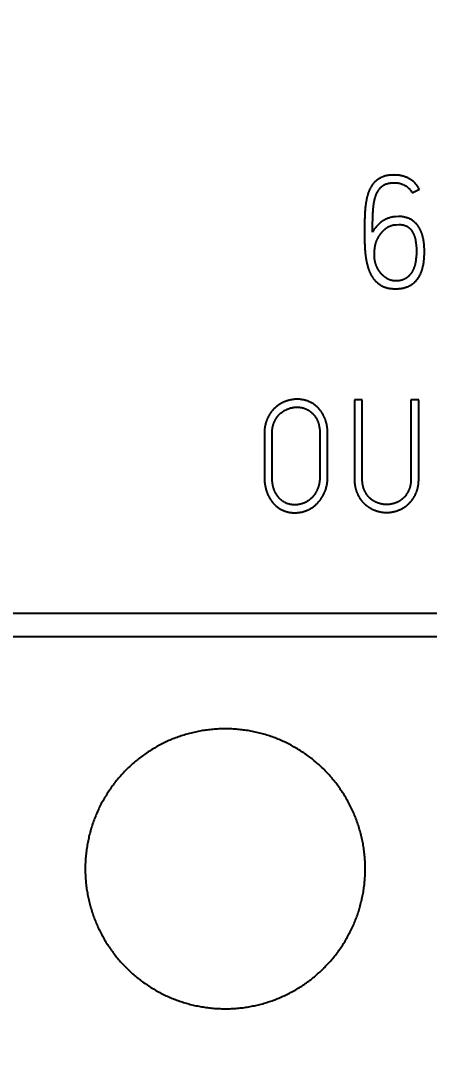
# Model space of a CAD drawing. Extents: x 0 to 420, y 0 to 297.
# Drawn here: x 119.02 to 124.86, y 158.27 to 172.96 of the extents above; entities that cross this region are included whole.
import ezdxf
from ezdxf.enums import TextEntityAlignment as Align

# ---------------------------------------------------------------- set-up
doc = ezdxf.new("R2010")
doc.units = 0
doc.header["$LTSCALE"] = 23.1
for name, color, linetype in [('10000_FRONT', 7, 'CONTINUOUS'), ('10100_DIM_FRONT', 7, 'CONTINUOUS'), ('10500_FRONT_LABELING', 7, 'CONTINUOUS')]:
    doc.layers.add(name, color=color, linetype=linetype)
doc.dimstyles.get("Standard").update_dxf_attribs({"dimtxt": 2.5, "dimasz": 2.5, "dimexe": 1.25, "dimexo": 0.625, "dimtad": 1, "dimcen": 2.5, "dimazin": 3, "dimtfac": 1, "dimtmove": 0, "dimatfit": 3})

# ---------------------------------------------------------------- blocks, each defined once
blk = doc.blocks.new('*D0')
at = {"layer": '10100_DIM_FRONT', "linetype": 'CONTINUOUS'}
for p, q in [((109.270844, 186.639203), (109.270844, 130.967761)), ((144.770844, 186.639203), (144.770844, 130.967761)), ((109.270844, 132.967761), (127.020844, 132.967761)), ((144.770844, 132.967761), (127.020844, 132.967761))]:
    blk.add_line(p, q, dxfattribs=at)
for points in [[(112.770844, 133.467761), (109.270844, 132.967761), (112.770844, 132.467761)], [(141.270844, 132.467761), (144.770844, 132.967761), (141.270844, 133.467761)]]:
    blk.add_solid(points, dxfattribs=at)
blk.add_text('35,5', height=3.5, dxfattribs=at).set_placement((123.190186, 133.842761), (132.690186, 133.842761), align=Align.FIT)

msp = doc.modelspace()

# ---------------------------------------------------------------- linework, layer by layer
at = {"layer": '10000_FRONT', "color": 7, "linetype": 'CONTINUOUS'}
for p, q in [((109.271, 164.493), (144.771, 164.493)), ((109.271, 164.16), (144.771, 164.16))]:
    msp.add_line(p, q, dxfattribs=at)
for points in [[(123.941, 160.84), (123.941, 160.861), (123.94, 160.882), (123.94, 160.904), (123.939, 160.925), (123.938, 160.946), (123.937, 160.967), (123.935, 160.987), (123.934, 161.008), (123.932, 161.029), (123.93, 161.05), (123.927, 161.071), (123.925, 161.092), (123.922, 161.112), (123.919, 161.133), (123.916, 161.154), (123.913, 161.174), (123.909, 161.195), (123.905, 161.215), (123.901, 161.236), (123.897, 161.256), (123.893, 161.277), (123.888, 161.297), (123.883, 161.317), (123.878, 161.338), (123.873, 161.358), (123.867, 161.378), (123.861, 161.398), (123.855, 161.419), (123.849, 161.439), (123.843, 161.459), (123.836, 161.479), (123.829, 161.499), (123.822, 161.519), (123.815, 161.539), (123.807, 161.558), (123.8, 161.578), (123.792, 161.598), (123.784, 161.617), (123.776, 161.636), (123.767, 161.655), (123.759, 161.675), (123.75, 161.693), (123.741, 161.712), (123.731, 161.731), (123.722, 161.75), (123.712, 161.768), (123.703, 161.787), (123.693, 161.805), (123.682, 161.823), (123.672, 161.842), (123.662, 161.86), (123.651, 161.878), (123.64, 161.895), (123.629, 161.913), (123.617, 161.931), (123.606, 161.948), (123.594, 161.966), (123.582, 161.983), (123.57, 162), (123.558, 162.017), (123.545, 162.034), (123.533, 162.051), (123.52, 162.068), (123.507, 162.084), (123.494, 162.101), (123.48, 162.117), (123.467, 162.133), (123.453, 162.149), (123.439, 162.165), (123.425, 162.181), (123.411, 162.197), (123.396, 162.212), (123.382, 162.227), (123.367, 162.242), (123.353, 162.257), (123.338, 162.272), (123.323, 162.286), (123.307, 162.301), (123.292, 162.315), (123.277, 162.329), (123.261, 162.343), (123.245, 162.356), (123.229, 162.37), (123.213, 162.383), (123.197, 162.397), (123.181, 162.41), (123.164, 162.423), (123.147, 162.435), (123.131, 162.448), (123.114, 162.46), (123.097, 162.472), (123.079, 162.485), (123.062, 162.496), (123.044, 162.508), (123.027, 162.52), (123.009, 162.531), (122.991, 162.542), (122.973, 162.553), (122.955, 162.564), (122.936, 162.575), (122.918, 162.585), (122.899, 162.595), (122.881, 162.605), (122.862, 162.615), (122.844, 162.625), (122.825, 162.634), (122.806, 162.643), (122.787, 162.652), (122.768, 162.661), (122.749, 162.67), (122.73, 162.678), (122.71, 162.686), (122.691, 162.694), (122.672, 162.702), (122.652, 162.709), (122.633, 162.717), (122.613, 162.724), (122.593, 162.731), (122.573, 162.738), (122.553, 162.744), (122.533, 162.75), (122.513, 162.757), (122.493, 162.763), (122.473, 162.768), (122.452, 162.774), (122.432, 162.779), (122.411, 162.784), (122.391, 162.789), (122.37, 162.794), (122.349, 162.798), (122.329, 162.802), (122.308, 162.806), (122.287, 162.81), (122.266, 162.814), (122.245, 162.817), (122.225, 162.82), (122.204, 162.823), (122.183, 162.825), (122.162, 162.828), (122.141, 162.83), (122.12, 162.832), (122.1, 162.834), (122.079, 162.835), (122.058, 162.837), (122.037, 162.838), (122.016, 162.839), (121.995, 162.839), (121.974, 162.84), (121.953, 162.84), (121.932, 162.84), (121.911, 162.84), (121.89, 162.84), (121.869, 162.839), (121.848, 162.838), (121.827, 162.837), (121.806, 162.836), (121.785, 162.834), (121.764, 162.832), (121.743, 162.83), (121.722, 162.828), (121.701, 162.826), (121.68, 162.823), (121.659, 162.82), (121.638, 162.817), (121.617, 162.814), (121.596, 162.81), (121.576, 162.807), (121.555, 162.803), (121.534, 162.798), (121.514, 162.794), (121.493, 162.789), (121.473, 162.785), (121.452, 162.78), (121.432, 162.774), (121.412, 162.769), (121.392, 162.763), (121.372, 162.758), (121.352, 162.751), (121.332, 162.745), (121.312, 162.739), (121.292, 162.732), (121.272, 162.725), (121.252, 162.718), (121.233, 162.711), (121.213, 162.703), (121.194, 162.695), (121.174, 162.687), (121.155, 162.679), (121.135, 162.671), (121.116, 162.662), (121.097, 162.653), (121.078, 162.644), (121.059, 162.635), (121.04, 162.626), (121.021, 162.616), (121.002, 162.606), (120.984, 162.596), (120.965, 162.586), (120.947, 162.576)], [(120.947, 162.576), (120.929, 162.565), (120.911, 162.554), (120.893, 162.543), (120.875, 162.532), (120.857, 162.521), (120.84, 162.51), (120.822, 162.498), (120.805, 162.486), (120.788, 162.474), (120.771, 162.462), (120.754, 162.45), (120.737, 162.437), (120.72, 162.425), (120.704, 162.412), (120.687, 162.399), (120.671, 162.386), (120.655, 162.372), (120.639, 162.359), (120.623, 162.345), (120.607, 162.331), (120.592, 162.317), (120.576, 162.302), (120.561, 162.288), (120.546, 162.273), (120.531, 162.258), (120.516, 162.243), (120.501, 162.228), (120.486, 162.213), (120.472, 162.197), (120.458, 162.182), (120.444, 162.166), (120.43, 162.15), (120.416, 162.134), (120.403, 162.118), (120.389, 162.102), (120.376, 162.086), (120.363, 162.069), (120.35, 162.053), (120.338, 162.036), (120.325, 162.019), (120.313, 162.002), (120.301, 161.985), (120.289, 161.968), (120.278, 161.951), (120.266, 161.933), (120.255, 161.916), (120.243, 161.898), (120.233, 161.88), (120.222, 161.862), (120.211, 161.844), (120.201, 161.826), (120.19, 161.808), (120.18, 161.789), (120.17, 161.771), (120.161, 161.752), (120.151, 161.733), (120.142, 161.714), (120.133, 161.695), (120.124, 161.676), (120.115, 161.657), (120.107, 161.637), (120.098, 161.618), (120.09, 161.598), (120.082, 161.579), (120.075, 161.559), (120.067, 161.54), (120.06, 161.52), (120.053, 161.5), (120.046, 161.481), (120.04, 161.461), (120.033, 161.441), (120.027, 161.421), (120.021, 161.401), (120.015, 161.381), (120.01, 161.361), (120.004, 161.34), (119.999, 161.32), (119.994, 161.3), (119.99, 161.279), (119.985, 161.259), (119.981, 161.239), (119.977, 161.218), (119.973, 161.197), (119.969, 161.177), (119.966, 161.156), (119.963, 161.135), (119.96, 161.114), (119.957, 161.093), (119.954, 161.072), (119.952, 161.051), (119.95, 161.03), (119.948, 161.009), (119.946, 160.988), (119.945, 160.967), (119.944, 160.946), (119.943, 160.925), (119.942, 160.904), (119.941, 160.883), (119.941, 160.861), (119.941, 160.84)], [(119.941, 160.84), (119.941, 160.82), (119.941, 160.799), (119.942, 160.778), (119.943, 160.758), (119.944, 160.738), (119.945, 160.717), (119.946, 160.697), (119.948, 160.676), (119.949, 160.656), (119.951, 160.636), (119.954, 160.615), (119.956, 160.595), (119.959, 160.575), (119.961, 160.555), (119.964, 160.535), (119.968, 160.515), (119.971, 160.495), (119.975, 160.475), (119.978, 160.455), (119.982, 160.435), (119.987, 160.415), (119.991, 160.395), (119.996, 160.375), (120, 160.355), (120.006, 160.336), (120.011, 160.316), (120.016, 160.296), (120.022, 160.277), (120.028, 160.257), (120.034, 160.237), (120.04, 160.218), (120.047, 160.198), (120.053, 160.179), (120.06, 160.159), (120.067, 160.14), (120.075, 160.121), (120.082, 160.102), (120.09, 160.083), (120.098, 160.064), (120.106, 160.045), (120.114, 160.026), (120.122, 160.008), (120.131, 159.989), (120.14, 159.971), (120.149, 159.952), (120.158, 159.934), (120.167, 159.916), (120.177, 159.898), (120.186, 159.88), (120.196, 159.863), (120.206, 159.845), (120.216, 159.827), (120.227, 159.81), (120.237, 159.792), (120.248, 159.775), (120.259, 159.758), (120.27, 159.741), (120.281, 159.724), (120.293, 159.707), (120.305, 159.69), (120.317, 159.673), (120.329, 159.657), (120.341, 159.64), (120.353, 159.624), (120.366, 159.608), (120.379, 159.591), (120.392, 159.575), (120.405, 159.56), (120.418, 159.544), (120.431, 159.528), (120.445, 159.513), (120.459, 159.498), (120.472, 159.482), (120.486, 159.468), (120.5, 159.453), (120.515, 159.438), (120.529, 159.424), (120.544, 159.409), (120.558, 159.395), (120.573, 159.381), (120.588, 159.367), (120.603, 159.354), (120.618, 159.34), (120.633, 159.327), (120.649, 159.313), (120.665, 159.3), (120.68, 159.287), (120.696, 159.275), (120.712, 159.262), (120.728, 159.25), (120.745, 159.237), (120.761, 159.225), (120.778, 159.213), (120.795, 159.201), (120.811, 159.19), (120.828, 159.178), (120.846, 159.167), (120.863, 159.156), (120.88, 159.145), (120.898, 159.134), (120.916, 159.123), (120.933, 159.113), (120.951, 159.102), (120.969, 159.092), (120.987, 159.082), (121.005, 159.073), (121.023, 159.063), (121.041, 159.054), (121.06, 159.045), (121.078, 159.036), (121.097, 159.027), (121.115, 159.019), (121.134, 159.01), (121.152, 159.002), (121.171, 158.994), (121.19, 158.986), (121.209, 158.979), (121.228, 158.972), (121.247, 158.964), (121.266, 158.957), (121.285, 158.951), (121.305, 158.944), (121.324, 158.938), (121.344, 158.931), (121.363, 158.925), (121.383, 158.92), (121.403, 158.914), (121.422, 158.909), (121.442, 158.903), (121.462, 158.898), (121.482, 158.893), (121.502, 158.889), (121.523, 158.884), (121.543, 158.88), (121.563, 158.876), (121.583, 158.872), (121.604, 158.869), (121.624, 158.866), (121.644, 158.862), (121.664, 158.859), (121.685, 158.857), (121.705, 158.854), (121.725, 158.852), (121.746, 158.85), (121.766, 158.848), (121.786, 158.846), (121.807, 158.845), (121.827, 158.843), (121.847, 158.842), (121.868, 158.842), (121.888, 158.841), (121.908, 158.84), (121.929, 158.84), (121.949, 158.84), (121.97, 158.84), (121.99, 158.841), (122.011, 158.841), (122.031, 158.842), (122.052, 158.843), (122.072, 158.844), (122.092, 158.846), (122.113, 158.848), (122.134, 158.849), (122.154, 158.852), (122.175, 158.854), (122.195, 158.856), (122.216, 158.859), (122.236, 158.862), (122.256, 158.865), (122.277, 158.869), (122.297, 158.872), (122.317, 158.876), (122.337, 158.88), (122.357, 158.884), (122.377, 158.888), (122.397, 158.893), (122.417, 158.898), (122.437, 158.903), (122.456, 158.908), (122.476, 158.913), (122.496, 158.919), (122.515, 158.924), (122.535, 158.93), (122.554, 158.937), (122.574, 158.943), (122.593, 158.949), (122.612, 158.956), (122.631, 158.963), (122.65, 158.97), (122.67, 158.978), (122.689, 158.985), (122.708, 158.993), (122.726, 159.001), (122.745, 159.009), (122.764, 159.018), (122.783, 159.026), (122.802, 159.035), (122.82, 159.044), (122.839, 159.053)], [(122.839, 159.053), (122.857, 159.062), (122.875, 159.072), (122.893, 159.082), (122.911, 159.091), (122.929, 159.102), (122.947, 159.112), (122.965, 159.122), (122.982, 159.133), (123, 159.143), (123.017, 159.154), (123.034, 159.165), (123.051, 159.177), (123.068, 159.188), (123.085, 159.2), (123.101, 159.211), (123.118, 159.223), (123.134, 159.235), (123.151, 159.248), (123.167, 159.26), (123.183, 159.273), (123.199, 159.285), (123.215, 159.298), (123.23, 159.311), (123.246, 159.325), (123.261, 159.338), (123.277, 159.352), (123.292, 159.365), (123.307, 159.379), (123.322, 159.393), (123.337, 159.408), (123.351, 159.422), (123.366, 159.437), (123.38, 159.452), (123.394, 159.466), (123.408, 159.481), (123.422, 159.497), (123.436, 159.512), (123.45, 159.527), (123.463, 159.543), (123.476, 159.558), (123.489, 159.574), (123.502, 159.59), (123.515, 159.606), (123.527, 159.622), (123.539, 159.638), (123.552, 159.655), (123.564, 159.671), (123.575, 159.688), (123.587, 159.704), (123.599, 159.721), (123.61, 159.738), (123.621, 159.755), (123.632, 159.772), (123.643, 159.79), (123.653, 159.807), (123.664, 159.825), (123.674, 159.842), (123.684, 159.86), (123.694, 159.878), (123.704, 159.896), (123.713, 159.914), (123.723, 159.932), (123.732, 159.951), (123.741, 159.969), (123.75, 159.988), (123.759, 160.006), (123.767, 160.025), (123.776, 160.044), (123.784, 160.063), (123.791, 160.082), (123.799, 160.101), (123.807, 160.12), (123.814, 160.139), (123.821, 160.158), (123.828, 160.177), (123.834, 160.197), (123.841, 160.216), (123.847, 160.235), (123.853, 160.255), (123.859, 160.274), (123.865, 160.294), (123.87, 160.313), (123.875, 160.333), (123.88, 160.353), (123.885, 160.372), (123.89, 160.392), (123.894, 160.412), (123.899, 160.432), (123.903, 160.452), (123.907, 160.472), (123.91, 160.492), (123.914, 160.512), (123.917, 160.533), (123.92, 160.553), (123.923, 160.573), (123.926, 160.594), (123.928, 160.614), (123.93, 160.634), (123.932, 160.655), (123.934, 160.676), (123.936, 160.696), (123.937, 160.717), (123.938, 160.737), (123.939, 160.758), (123.94, 160.778), (123.94, 160.799), (123.941, 160.82), (123.941, 160.84)]]:
    msp.add_lwpolyline(points, dxfattribs=at)
at = {"layer": '10500_FRONT_LABELING', "color": 7, "linetype": 'CONTINUOUS'}
for p, q in [((124.612, 170.496), (124.715, 170.549)), ((123.936, 170.216), (123.935, 170.201)), ((123.937, 170.231), (123.936, 170.216)), ((123.938, 170.246), (123.937, 170.231)), ((123.939, 170.26), (123.938, 170.246)), ((123.941, 170.275), (123.939, 170.26)), ((123.942, 170.29), (123.941, 170.275)), ((124.051, 170.212), (124.052, 170.225)), ((124.052, 170.225), (124.053, 170.239)), ((123.932, 170.076), (123.931, 170.017)), ((123.933, 170.142), (123.932, 170.128)), ((123.932, 170.128), (123.932, 170.105)), ((123.932, 170.105), (123.932, 170.076)), ((123.934, 170.172), (123.933, 170.157)), ((123.933, 170.157), (123.933, 170.142)), ((123.935, 170.201), (123.934, 170.187)), ((123.934, 170.187), (123.934, 170.172)), ((124.046, 170.083), (124.047, 170.104)), ((124.046, 170.063), (124.046, 170.083)), ((124.047, 170.104), (124.048, 170.124)), ((124.048, 170.144), (124.049, 170.164)), ((124.048, 170.124), (124.048, 170.144)), ((124.049, 170.164), (124.05, 170.185)), ((124.05, 170.198), (124.051, 170.212)), ((124.05, 170.185), (124.05, 170.198)), ((124.415, 170.159), (124.374, 170.157)), ((123.931, 170.017), (123.93, 169.972)), ((123.93, 169.972), (123.93, 169.935)), ((123.93, 169.935), (123.93, 169.906)), ((124.045, 170.023), (124.046, 170.043)), ((124.045, 170.002), (124.045, 170.023)), ((124.045, 169.982), (124.045, 170.002)), ((124.045, 169.962), (124.045, 169.982)), ((124.045, 169.941), (124.045, 169.962)), ((124.045, 169.935), (124.045, 169.941)), ((124.046, 170.043), (124.046, 170.063)), ((124.383, 170.043), (124.419, 170.046)), ((123.93, 169.906), (123.931, 169.876)), ((123.931, 169.876), (123.931, 169.839)), ((123.931, 169.839), (123.932, 169.795)), ((123.932, 169.795), (123.932, 169.773)), ((123.932, 169.773), (123.933, 169.758)), ((123.933, 169.758), (123.933, 169.744)), ((123.933, 169.744), (123.934, 169.729)), ((123.934, 169.729), (123.935, 169.714)), ((124.668, 169.578), (124.667, 169.568)), ((124.669, 169.588), (124.668, 169.578)), ((123.786, 167.542), (123.786, 166.415)), ((123.898, 167.542), (123.786, 167.542)), ((123.898, 166.415), (123.898, 167.542)), ((124.594, 167.542), (124.594, 166.415)), ((124.706, 167.542), (124.594, 167.542)), ((124.706, 166.415), (124.706, 167.542)), ((122.5, 167.056), (122.5, 166.438)), ((122.61, 166.439), (122.61, 167.056)), ((123.292, 167.056), (123.292, 166.446)), ((123.404, 166.446), (123.404, 167.056))]:
    msp.add_line(p, q, dxfattribs=at)
for points in [[(124.715, 170.549), (124.711, 170.556), (124.708, 170.562), (124.704, 170.569), (124.7, 170.575), (124.696, 170.581), (124.692, 170.588), (124.688, 170.594), (124.683, 170.6), (124.679, 170.606), (124.674, 170.611), (124.67, 170.617), (124.665, 170.623), (124.66, 170.628), (124.655, 170.634), (124.65, 170.639), (124.644, 170.644), (124.639, 170.649), (124.633, 170.654), (124.628, 170.659), (124.622, 170.664), (124.616, 170.669), (124.61, 170.673), (124.604, 170.678), (124.598, 170.682), (124.592, 170.686), (124.586, 170.69), (124.58, 170.694), (124.573, 170.698), (124.567, 170.702), (124.56, 170.705), (124.554, 170.709), (124.547, 170.712), (124.54, 170.715), (124.534, 170.718), (124.527, 170.721), (124.52, 170.724), (124.513, 170.727), (124.506, 170.729), (124.499, 170.731), (124.492, 170.734), (124.485, 170.736), (124.478, 170.738), (124.47, 170.74), (124.463, 170.742), (124.456, 170.743), (124.449, 170.745), (124.441, 170.746), (124.434, 170.747), (124.427, 170.749), (124.419, 170.75), (124.412, 170.75), (124.404, 170.751), (124.397, 170.752), (124.39, 170.752), (124.382, 170.753), (124.375, 170.753), (124.367, 170.753), (124.36, 170.753), (124.353, 170.754), (124.345, 170.753), (124.338, 170.753), (124.331, 170.753), (124.323, 170.753), (124.316, 170.752), (124.308, 170.752), (124.301, 170.751), (124.294, 170.75), (124.286, 170.75), (124.279, 170.749), (124.272, 170.748), (124.264, 170.746), (124.257, 170.745), (124.25, 170.744), (124.242, 170.742), (124.235, 170.74), (124.228, 170.739), (124.221, 170.737), (124.214, 170.734), (124.206, 170.732), (124.199, 170.73), (124.192, 170.727), (124.186, 170.724), (124.179, 170.722), (124.172, 170.719), (124.165, 170.715), (124.159, 170.712), (124.152, 170.708), (124.146, 170.705), (124.139, 170.701), (124.133, 170.697), (124.127, 170.693), (124.12, 170.689), (124.114, 170.684), (124.108, 170.68), (124.103, 170.675), (124.097, 170.671), (124.091, 170.666), (124.086, 170.661), (124.08, 170.656), (124.075, 170.651), (124.07, 170.645), (124.065, 170.64), (124.06, 170.634), (124.055, 170.629), (124.051, 170.623), (124.046, 170.617), (124.042, 170.611), (124.037, 170.605), (124.033, 170.598), (124.029, 170.592), (124.025, 170.586), (124.021, 170.58), (124.018, 170.573), (124.014, 170.567), (124.011, 170.56), (124.007, 170.554), (124.004, 170.547), (124.001, 170.54), (123.998, 170.533), (123.995, 170.527), (123.992, 170.52), (123.99, 170.513), (123.987, 170.506), (123.985, 170.499), (123.982, 170.492), (123.98, 170.485), (123.978, 170.477), (123.976, 170.47), (123.974, 170.463), (123.972, 170.456), (123.97, 170.449), (123.968, 170.442), (123.966, 170.435), (123.964, 170.427), (123.963, 170.42), (123.961, 170.413), (123.959, 170.406), (123.958, 170.399), (123.957, 170.391), (123.955, 170.384), (123.954, 170.377), (123.953, 170.37), (123.951, 170.362), (123.95, 170.355), (123.949, 170.348), (123.948, 170.341), (123.947, 170.333), (123.946, 170.326), (123.945, 170.319), (123.944, 170.311), (123.944, 170.304), (123.942, 170.29)], [(124.053, 170.239), (124.054, 170.252), (124.054, 170.259), (124.055, 170.266), (124.055, 170.272), (124.056, 170.279), (124.057, 170.286), (124.057, 170.293), (124.058, 170.299), (124.059, 170.306), (124.06, 170.313), (124.061, 170.32), (124.062, 170.326), (124.063, 170.333), (124.064, 170.34), (124.065, 170.346), (124.066, 170.353), (124.067, 170.36), (124.068, 170.366), (124.07, 170.373), (124.071, 170.379), (124.072, 170.386), (124.074, 170.393), (124.075, 170.399), (124.077, 170.406), (124.079, 170.412), (124.08, 170.419), (124.082, 170.425), (124.084, 170.432), (124.086, 170.438), (124.088, 170.445), (124.09, 170.451), (124.092, 170.457), (124.094, 170.464), (124.097, 170.47), (124.099, 170.476), (124.102, 170.483), (124.105, 170.489), (124.107, 170.495), (124.11, 170.501), (124.114, 170.507), (124.117, 170.513), (124.12, 170.519), (124.124, 170.525), (124.127, 170.531), (124.131, 170.537), (124.135, 170.542), (124.139, 170.548), (124.143, 170.553), (124.147, 170.558), (124.152, 170.564), (124.156, 170.569), (124.161, 170.574), (124.166, 170.578), (124.171, 170.583), (124.176, 170.588), (124.181, 170.592), (124.186, 170.596), (124.192, 170.6), (124.197, 170.604), (124.203, 170.607), (124.209, 170.611), (124.215, 170.614), (124.221, 170.617), (124.227, 170.62), (124.234, 170.622), (124.24, 170.625), (124.247, 170.627), (124.253, 170.629), (124.26, 170.631), (124.266, 170.633), (124.273, 170.634), (124.279, 170.636), (124.286, 170.637), (124.293, 170.638), (124.3, 170.639), (124.306, 170.64), (124.313, 170.641), (124.32, 170.641), (124.327, 170.642), (124.334, 170.642), (124.34, 170.642), (124.347, 170.643), (124.354, 170.643), (124.361, 170.643), (124.367, 170.642), (124.374, 170.642), (124.381, 170.642), (124.388, 170.641), (124.394, 170.641), (124.401, 170.64), (124.408, 170.639), (124.414, 170.638), (124.421, 170.637), (124.428, 170.635), (124.434, 170.634), (124.441, 170.632), (124.448, 170.63), (124.454, 170.628), (124.461, 170.626), (124.467, 170.624), (124.474, 170.621), (124.48, 170.619), (124.486, 170.616), (124.492, 170.613), (124.498, 170.61), (124.504, 170.607), (124.51, 170.604), (124.516, 170.6), (124.522, 170.597), (124.528, 170.593), (124.533, 170.589), (124.539, 170.585), (124.544, 170.581), (124.549, 170.576), (124.555, 170.572), (124.56, 170.567), (124.564, 170.563), (124.569, 170.558), (124.574, 170.553), (124.578, 170.548), (124.582, 170.542), (124.587, 170.537), (124.591, 170.531), (124.594, 170.526), (124.598, 170.52), (124.602, 170.514), (124.605, 170.508), (124.609, 170.502), (124.612, 170.496)], [(124.374, 170.157), (124.367, 170.156), (124.36, 170.156), (124.353, 170.155), (124.346, 170.154), (124.339, 170.153), (124.332, 170.152), (124.325, 170.151), (124.318, 170.149), (124.311, 170.148), (124.305, 170.146), (124.298, 170.144), (124.291, 170.143), (124.284, 170.141), (124.278, 170.138), (124.271, 170.136), (124.264, 170.134), (124.258, 170.131), (124.251, 170.129), (124.244, 170.126), (124.238, 170.123), (124.232, 170.12), (124.225, 170.117), (124.219, 170.114), (124.213, 170.11), (124.207, 170.107), (124.201, 170.103), (124.195, 170.1), (124.189, 170.096), (124.183, 170.092), (124.177, 170.088), (124.172, 170.084), (124.166, 170.079), (124.161, 170.075), (124.155, 170.07), (124.15, 170.066), (124.145, 170.061), (124.139, 170.056), (124.134, 170.051), (124.129, 170.046), (124.124, 170.041), (124.119, 170.036), (124.114, 170.031), (124.11, 170.026), (124.105, 170.021), (124.1, 170.016), (124.095, 170.011), (124.091, 170.005), (124.086, 170), (124.082, 169.995), (124.078, 169.989), (124.073, 169.983), (124.069, 169.978), (124.066, 169.972), (124.062, 169.966), (124.058, 169.96), (124.055, 169.954), (124.051, 169.947), (124.048, 169.941), (124.045, 169.935)], [(124.721, 169.32), (124.725, 169.327), (124.728, 169.333), (124.731, 169.34), (124.734, 169.347), (124.737, 169.354), (124.74, 169.361), (124.743, 169.368), (124.745, 169.375), (124.748, 169.382), (124.75, 169.389), (124.753, 169.396), (124.755, 169.403), (124.757, 169.41), (124.759, 169.418), (124.761, 169.425), (124.763, 169.432), (124.765, 169.439), (124.766, 169.447), (124.768, 169.454), (124.769, 169.461), (124.771, 169.468), (124.772, 169.476), (124.773, 169.483), (124.775, 169.49), (124.776, 169.498), (124.777, 169.505), (124.778, 169.513), (124.779, 169.52), (124.78, 169.527), (124.78, 169.535), (124.781, 169.542), (124.782, 169.55), (124.783, 169.557), (124.783, 169.564), (124.784, 169.572), (124.784, 169.579), (124.785, 169.587), (124.785, 169.594), (124.785, 169.602), (124.786, 169.609), (124.786, 169.617), (124.786, 169.624), (124.786, 169.632), (124.786, 169.639), (124.787, 169.647), (124.787, 169.654), (124.787, 169.661), (124.787, 169.669), (124.786, 169.676), (124.786, 169.684), (124.786, 169.691), (124.786, 169.699), (124.786, 169.706), (124.785, 169.714), (124.785, 169.721), (124.784, 169.729), (124.784, 169.736), (124.783, 169.743), (124.783, 169.751), (124.782, 169.758), (124.781, 169.766), (124.781, 169.773), (124.78, 169.78), (124.779, 169.788), (124.778, 169.795), (124.777, 169.802), (124.776, 169.81), (124.775, 169.817), (124.773, 169.824), (124.772, 169.832), (124.771, 169.839), (124.769, 169.846), (124.768, 169.854), (124.766, 169.861), (124.764, 169.868), (124.762, 169.875), (124.761, 169.883), (124.759, 169.89), (124.757, 169.897), (124.754, 169.904), (124.752, 169.911), (124.75, 169.919), (124.747, 169.926), (124.744, 169.933), (124.742, 169.94), (124.739, 169.947), (124.736, 169.954), (124.733, 169.96), (124.73, 169.967), (124.726, 169.974), (124.723, 169.981), (124.719, 169.987), (124.716, 169.994), (124.712, 170), (124.708, 170.007), (124.704, 170.013), (124.699, 170.019), (124.695, 170.026), (124.691, 170.032), (124.686, 170.038), (124.681, 170.043), (124.676, 170.049), (124.671, 170.055), (124.666, 170.06), (124.661, 170.066), (124.656, 170.071), (124.65, 170.076), (124.645, 170.081), (124.639, 170.086), (124.633, 170.091), (124.627, 170.095), (124.621, 170.1), (124.615, 170.104), (124.609, 170.108), (124.602, 170.112), (124.596, 170.116), (124.589, 170.12), (124.582, 170.123), (124.576, 170.126), (124.569, 170.129), (124.562, 170.132), (124.555, 170.135), (124.548, 170.138), (124.541, 170.14), (124.534, 170.142), (124.526, 170.144), (124.519, 170.146), (124.512, 170.148), (124.504, 170.15), (124.497, 170.152), (124.49, 170.153), (124.482, 170.154), (124.475, 170.156), (124.467, 170.157), (124.46, 170.158), (124.452, 170.158), (124.445, 170.159), (124.437, 170.159), (124.43, 170.159), (124.422, 170.159), (124.415, 170.159)], [(124.449, 169.247), (124.444, 169.246), (124.439, 169.245), (124.434, 169.244), (124.429, 169.243), (124.423, 169.243), (124.418, 169.242), (124.413, 169.242), (124.408, 169.241), (124.403, 169.241), (124.397, 169.24), (124.392, 169.24), (124.387, 169.24), (124.382, 169.24), (124.377, 169.24), (124.371, 169.24), (124.366, 169.24), (124.361, 169.241), (124.356, 169.241), (124.35, 169.241), (124.345, 169.242), (124.34, 169.243), (124.335, 169.243), (124.33, 169.244), (124.324, 169.245), (124.319, 169.246), (124.314, 169.248), (124.309, 169.249), (124.304, 169.25), (124.299, 169.252), (124.294, 169.254), (124.289, 169.255), (124.285, 169.257), (124.28, 169.259), (124.275, 169.262), (124.27, 169.264), (124.266, 169.266), (124.261, 169.269), (124.256, 169.271), (124.252, 169.274), (124.247, 169.277), (124.243, 169.279), (124.238, 169.282), (124.234, 169.285), (124.23, 169.288), (124.226, 169.291), (124.222, 169.295), (124.217, 169.298), (124.213, 169.301), (124.209, 169.304), (124.205, 169.308), (124.201, 169.311), (124.197, 169.314), (124.194, 169.318), (124.19, 169.322), (124.186, 169.325), (124.182, 169.329), (124.179, 169.333), (124.175, 169.337), (124.172, 169.34), (124.168, 169.344), (124.165, 169.348), (124.161, 169.352), (124.158, 169.357), (124.155, 169.361), (124.152, 169.365), (124.149, 169.369), (124.145, 169.373), (124.142, 169.377), (124.14, 169.382), (124.137, 169.386), (124.134, 169.39), (124.131, 169.395), (124.128, 169.399), (124.126, 169.404), (124.123, 169.408), (124.121, 169.413), (124.118, 169.418), (124.116, 169.422), (124.113, 169.427), (124.111, 169.432), (124.109, 169.436), (124.107, 169.441), (124.105, 169.446), (124.103, 169.451), (124.101, 169.456), (124.099, 169.461), (124.097, 169.466), (124.095, 169.47), (124.094, 169.475), (124.092, 169.48), (124.09, 169.485), (124.089, 169.49), (124.087, 169.495), (124.086, 169.5), (124.085, 169.505), (124.083, 169.51), (124.082, 169.515), (124.081, 169.521), (124.08, 169.526), (124.079, 169.531), (124.078, 169.536), (124.077, 169.541), (124.076, 169.546), (124.075, 169.551), (124.075, 169.557), (124.074, 169.562), (124.073, 169.567), (124.073, 169.572), (124.073, 169.577), (124.072, 169.583), (124.072, 169.588), (124.072, 169.593), (124.072, 169.598), (124.072, 169.604), (124.072, 169.609), (124.072, 169.614), (124.072, 169.619), (124.072, 169.624), (124.072, 169.629), (124.072, 169.635), (124.072, 169.64), (124.073, 169.645), (124.073, 169.65), (124.073, 169.655), (124.073, 169.661), (124.074, 169.666), (124.074, 169.671), (124.074, 169.676), (124.075, 169.681), (124.075, 169.686), (124.076, 169.692), (124.076, 169.697), (124.077, 169.702), (124.078, 169.707), (124.078, 169.712), (124.079, 169.717), (124.08, 169.722), (124.081, 169.728), (124.082, 169.733), (124.083, 169.738), (124.084, 169.743), (124.085, 169.748), (124.086, 169.753), (124.087, 169.758), (124.088, 169.763), (124.089, 169.768), (124.091, 169.774), (124.092, 169.779), (124.094, 169.784), (124.095, 169.789), (124.097, 169.793), (124.099, 169.798), (124.1, 169.803), (124.102, 169.808), (124.104, 169.813), (124.106, 169.818), (124.108, 169.822), (124.11, 169.827), (124.112, 169.832), (124.114, 169.837), (124.116, 169.841), (124.119, 169.846), (124.121, 169.85), (124.124, 169.855), (124.126, 169.86), (124.129, 169.864), (124.131, 169.869), (124.134, 169.873), (124.137, 169.877), (124.14, 169.882), (124.142, 169.886), (124.145, 169.891), (124.148, 169.895), (124.151, 169.899), (124.155, 169.903), (124.158, 169.908), (124.161, 169.912), (124.164, 169.916), (124.167, 169.92), (124.17, 169.924), (124.174, 169.928), (124.177, 169.932), (124.18, 169.936), (124.184, 169.94), (124.187, 169.944), (124.19, 169.948), (124.194, 169.952), (124.197, 169.956), (124.201, 169.96), (124.205, 169.963), (124.208, 169.967), (124.212, 169.971), (124.216, 169.974), (124.22, 169.978), (124.224, 169.981), (124.228, 169.984), (124.232, 169.988), (124.236, 169.991), (124.24, 169.994)], [(124.24, 169.994), (124.245, 169.997), (124.249, 170), (124.254, 170.003), (124.258, 170.006), (124.263, 170.008), (124.267, 170.011), (124.272, 170.013), (124.276, 170.016), (124.281, 170.018), (124.286, 170.02), (124.291, 170.022), (124.296, 170.024), (124.3, 170.026), (124.305, 170.028), (124.31, 170.03), (124.315, 170.031), (124.321, 170.033), (124.326, 170.034), (124.331, 170.036), (124.336, 170.037), (124.341, 170.038), (124.346, 170.039), (124.352, 170.04), (124.357, 170.041), (124.362, 170.041), (124.367, 170.042), (124.373, 170.043), (124.378, 170.043), (124.383, 170.043)], [(124.419, 170.046), (124.424, 170.046), (124.43, 170.046), (124.435, 170.046), (124.44, 170.046), (124.445, 170.045), (124.45, 170.045), (124.455, 170.044), (124.461, 170.043), (124.466, 170.043), (124.471, 170.042), (124.476, 170.041), (124.481, 170.04), (124.486, 170.038), (124.491, 170.037), (124.496, 170.036), (124.501, 170.034), (124.506, 170.033), (124.511, 170.031), (124.516, 170.029), (124.521, 170.027), (124.526, 170.025), (124.53, 170.023), (124.535, 170.021), (124.539, 170.018), (124.544, 170.016), (124.548, 170.013), (124.553, 170.01), (124.557, 170.007), (124.561, 170.004), (124.565, 170.001), (124.57, 169.998), (124.574, 169.995), (124.577, 169.991), (124.581, 169.987), (124.585, 169.984), (124.588, 169.98), (124.592, 169.976), (124.595, 169.972), (124.598, 169.968), (124.601, 169.964), (124.604, 169.96), (124.607, 169.955), (124.61, 169.951), (124.613, 169.946), (124.616, 169.942), (124.618, 169.937), (124.621, 169.933), (124.623, 169.928), (124.626, 169.924), (124.628, 169.919), (124.63, 169.914), (124.632, 169.91), (124.634, 169.905), (124.636, 169.9), (124.638, 169.895), (124.64, 169.89), (124.642, 169.885), (124.643, 169.881), (124.645, 169.876), (124.646, 169.871), (124.648, 169.866), (124.649, 169.861), (124.651, 169.856), (124.652, 169.851), (124.653, 169.846), (124.654, 169.84), (124.656, 169.835), (124.657, 169.83), (124.658, 169.825), (124.659, 169.82), (124.66, 169.815), (124.661, 169.81), (124.661, 169.805), (124.662, 169.8), (124.663, 169.795), (124.664, 169.79), (124.665, 169.784), (124.665, 169.779), (124.666, 169.774), (124.666, 169.769), (124.667, 169.764), (124.668, 169.759), (124.668, 169.754), (124.669, 169.749), (124.669, 169.743), (124.67, 169.738), (124.67, 169.733), (124.67, 169.728), (124.671, 169.723), (124.671, 169.718), (124.671, 169.713), (124.671, 169.707), (124.672, 169.702), (124.672, 169.697), (124.672, 169.692), (124.672, 169.687), (124.672, 169.682), (124.672, 169.676), (124.672, 169.671), (124.672, 169.666), (124.672, 169.661), (124.672, 169.656), (124.672, 169.651), (124.672, 169.645), (124.672, 169.64), (124.672, 169.635), (124.672, 169.63), (124.672, 169.625), (124.671, 169.619), (124.671, 169.614), (124.671, 169.609), (124.67, 169.604), (124.67, 169.599), (124.67, 169.594), (124.669, 169.588)], [(123.935, 169.714), (123.935, 169.707), (123.936, 169.699), (123.936, 169.692), (123.937, 169.685), (123.937, 169.677), (123.938, 169.67), (123.938, 169.663), (123.939, 169.655), (123.94, 169.648), (123.94, 169.641), (123.941, 169.633), (123.942, 169.626), (123.943, 169.618), (123.944, 169.611), (123.944, 169.604), (123.945, 169.596), (123.946, 169.589), (123.947, 169.582), (123.948, 169.574), (123.95, 169.567), (123.951, 169.56), (123.952, 169.552), (123.953, 169.545), (123.954, 169.538), (123.956, 169.53), (123.957, 169.523), (123.959, 169.516), (123.96, 169.508), (123.962, 169.501), (123.963, 169.494), (123.965, 169.487), (123.967, 169.479), (123.969, 169.472), (123.971, 169.465), (123.972, 169.458), (123.974, 169.45), (123.976, 169.443), (123.979, 169.436), (123.981, 169.429), (123.983, 169.422), (123.985, 169.415), (123.988, 169.408), (123.99, 169.401), (123.992, 169.394), (123.995, 169.387), (123.998, 169.38), (124.001, 169.373), (124.004, 169.366), (124.007, 169.359), (124.01, 169.352), (124.013, 169.345), (124.016, 169.339), (124.02, 169.332), (124.023, 169.325), (124.027, 169.319), (124.031, 169.312), (124.035, 169.306), (124.038, 169.3), (124.043, 169.293), (124.047, 169.287), (124.051, 169.281), (124.055, 169.275), (124.06, 169.269), (124.064, 169.263), (124.069, 169.258), (124.074, 169.252), (124.079, 169.246), (124.084, 169.241), (124.089, 169.235), (124.095, 169.23), (124.1, 169.225), (124.106, 169.22), (124.111, 169.215), (124.117, 169.21), (124.123, 169.205), (124.129, 169.201), (124.135, 169.197), (124.141, 169.192), (124.147, 169.188), (124.153, 169.184), (124.159, 169.18), (124.166, 169.176), (124.172, 169.173), (124.179, 169.169), (124.186, 169.166), (124.192, 169.163), (124.199, 169.159), (124.206, 169.157), (124.213, 169.154), (124.22, 169.151), (124.227, 169.149), (124.234, 169.146), (124.242, 169.144), (124.249, 169.142), (124.256, 169.14), (124.263, 169.138), (124.27, 169.137), (124.278, 169.135), (124.285, 169.134), (124.293, 169.133), (124.3, 169.132), (124.307, 169.131), (124.315, 169.13), (124.322, 169.129), (124.33, 169.129), (124.337, 169.128), (124.345, 169.128), (124.352, 169.127), (124.36, 169.127), (124.367, 169.127), (124.375, 169.127), (124.382, 169.127), (124.389, 169.127), (124.397, 169.127), (124.404, 169.128), (124.412, 169.128), (124.419, 169.129), (124.426, 169.129), (124.434, 169.13), (124.441, 169.131), (124.449, 169.132), (124.456, 169.133), (124.463, 169.134), (124.471, 169.135), (124.478, 169.137), (124.485, 169.138), (124.493, 169.14), (124.5, 169.142), (124.507, 169.144), (124.515, 169.146), (124.522, 169.149), (124.529, 169.151), (124.536, 169.154), (124.543, 169.156), (124.55, 169.159), (124.557, 169.162), (124.563, 169.165), (124.57, 169.169), (124.577, 169.172), (124.583, 169.176), (124.59, 169.179), (124.596, 169.183), (124.603, 169.187), (124.609, 169.191), (124.615, 169.196), (124.621, 169.2), (124.627, 169.205), (124.633, 169.21), (124.639, 169.214), (124.644, 169.219), (124.65, 169.224), (124.655, 169.23), (124.66, 169.235), (124.666, 169.24), (124.671, 169.246), (124.675, 169.251), (124.68, 169.257), (124.685, 169.263), (124.69, 169.269), (124.694, 169.275), (124.698, 169.281), (124.702, 169.288), (124.706, 169.294), (124.71, 169.3), (124.714, 169.307), (124.718, 169.313), (124.721, 169.32)], [(124.667, 169.568), (124.666, 169.558), (124.666, 169.552), (124.665, 169.547), (124.665, 169.542), (124.664, 169.537), (124.663, 169.532), (124.662, 169.527), (124.662, 169.522), (124.661, 169.517), (124.66, 169.512), (124.659, 169.507), (124.658, 169.501), (124.657, 169.496), (124.656, 169.491), (124.655, 169.486), (124.654, 169.481), (124.653, 169.476), (124.651, 169.471), (124.65, 169.466), (124.648, 169.461), (124.647, 169.456), (124.645, 169.451), (124.644, 169.446), (124.642, 169.441), (124.64, 169.436), (124.639, 169.431), (124.637, 169.427), (124.635, 169.422), (124.633, 169.417), (124.631, 169.412), (124.629, 169.407), (124.627, 169.402), (124.625, 169.398), (124.622, 169.393), (124.62, 169.388), (124.618, 169.384), (124.615, 169.379), (124.613, 169.375), (124.61, 169.37), (124.608, 169.366), (124.605, 169.361), (124.602, 169.357), (124.599, 169.352), (124.596, 169.348), (124.593, 169.344), (124.59, 169.34), (124.587, 169.336), (124.583, 169.332), (124.58, 169.328), (124.576, 169.324), (124.573, 169.32), (124.569, 169.316), (124.566, 169.312), (124.562, 169.309), (124.558, 169.305), (124.555, 169.302), (124.551, 169.298), (124.547, 169.295), (124.543, 169.291), (124.539, 169.288), (124.535, 169.285), (124.531, 169.282), (124.526, 169.279), (124.522, 169.276), (124.517, 169.273), (124.513, 169.271), (124.508, 169.268), (124.503, 169.266), (124.499, 169.263), (124.494, 169.261), (124.489, 169.259), (124.484, 169.257), (124.479, 169.255), (124.475, 169.254), (124.47, 169.252), (124.465, 169.251), (124.459, 169.249), (124.454, 169.248), (124.449, 169.247)], [(123.404, 167.056), (123.404, 167.064), (123.404, 167.071), (123.404, 167.079), (123.404, 167.086), (123.403, 167.093), (123.403, 167.101), (123.402, 167.108), (123.402, 167.115), (123.401, 167.122), (123.4, 167.13), (123.399, 167.137), (123.399, 167.144), (123.398, 167.151), (123.396, 167.159), (123.395, 167.166), (123.394, 167.173), (123.393, 167.18), (123.391, 167.187), (123.39, 167.195), (123.388, 167.202), (123.386, 167.209), (123.384, 167.216), (123.382, 167.223), (123.38, 167.23), (123.378, 167.237), (123.376, 167.244), (123.374, 167.251), (123.371, 167.258), (123.369, 167.265), (123.366, 167.272), (123.363, 167.279), (123.36, 167.286), (123.357, 167.292), (123.354, 167.299), (123.351, 167.306), (123.348, 167.312), (123.345, 167.319), (123.341, 167.325), (123.338, 167.332), (123.334, 167.338), (123.331, 167.344), (123.327, 167.351), (123.323, 167.357), (123.319, 167.363), (123.315, 167.369), (123.31, 167.375), (123.306, 167.381), (123.301, 167.387), (123.297, 167.393), (123.292, 167.398), (123.287, 167.404), (123.282, 167.409), (123.277, 167.415), (123.272, 167.42), (123.267, 167.426), (123.262, 167.431), (123.257, 167.436), (123.252, 167.441), (123.246, 167.446), (123.241, 167.451), (123.235, 167.455), (123.23, 167.46), (123.224, 167.465), (123.218, 167.469), (123.212, 167.473), (123.206, 167.478), (123.2, 167.482), (123.194, 167.486), (123.187, 167.49), (123.181, 167.493), (123.174, 167.497), (123.168, 167.501), (123.161, 167.504), (123.155, 167.507), (123.148, 167.51), (123.141, 167.513), (123.135, 167.516), (123.128, 167.519), (123.121, 167.522), (123.114, 167.524), (123.107, 167.527), (123.1, 167.529), (123.093, 167.531), (123.086, 167.533), (123.079, 167.535), (123.072, 167.537), (123.064, 167.539), (123.057, 167.54), (123.05, 167.542), (123.042, 167.543), (123.035, 167.544), (123.028, 167.545), (123.02, 167.546), (123.013, 167.547), (123.006, 167.548), (122.998, 167.548), (122.991, 167.549), (122.984, 167.549), (122.976, 167.549), (122.969, 167.549), (122.962, 167.549), (122.954, 167.549), (122.947, 167.549), (122.939, 167.548), (122.932, 167.548), (122.925, 167.547), (122.917, 167.546), (122.91, 167.545), (122.902, 167.544), (122.895, 167.543), (122.888, 167.542), (122.881, 167.541), (122.873, 167.539), (122.866, 167.538), (122.859, 167.536), (122.852, 167.534), (122.845, 167.532), (122.838, 167.53), (122.831, 167.528), (122.824, 167.526), (122.817, 167.524), (122.81, 167.521), (122.803, 167.519), (122.796, 167.516), (122.789, 167.513), (122.782, 167.51), (122.775, 167.507), (122.769, 167.504), (122.762, 167.501), (122.755, 167.498), (122.749, 167.494), (122.742, 167.491), (122.736, 167.487), (122.729, 167.483), (122.723, 167.48), (122.717, 167.476), (122.711, 167.472), (122.705, 167.468), (122.699, 167.464), (122.693, 167.459), (122.687, 167.455), (122.681, 167.45), (122.675, 167.446), (122.669, 167.441), (122.664, 167.437), (122.658, 167.432), (122.653, 167.427), (122.647, 167.422), (122.642, 167.417), (122.637, 167.411), (122.631, 167.406), (122.626, 167.401), (122.621, 167.395), (122.616, 167.39), (122.612, 167.384), (122.607, 167.379), (122.602, 167.373), (122.598, 167.367), (122.594, 167.361), (122.589, 167.355), (122.585, 167.349), (122.581, 167.343), (122.577, 167.337), (122.573, 167.331), (122.569, 167.324), (122.566, 167.318), (122.562, 167.312), (122.558, 167.305), (122.555, 167.299), (122.552, 167.292), (122.548, 167.285), (122.545, 167.279), (122.542, 167.272), (122.539, 167.265), (122.536, 167.258), (122.534, 167.251), (122.531, 167.245), (122.528, 167.238), (122.526, 167.231), (122.524, 167.224), (122.522, 167.217), (122.52, 167.21), (122.518, 167.203), (122.516, 167.196), (122.514, 167.188), (122.513, 167.181), (122.511, 167.174), (122.51, 167.167), (122.508, 167.16), (122.507, 167.152), (122.506, 167.145), (122.505, 167.138), (122.504, 167.13), (122.503, 167.123), (122.503, 167.116), (122.502, 167.108), (122.501, 167.101), (122.501, 167.093), (122.501, 167.086)], [(122.61, 167.056), (122.61, 167.063), (122.61, 167.07), (122.61, 167.076), (122.61, 167.083), (122.611, 167.089), (122.611, 167.096), (122.612, 167.102), (122.612, 167.109), (122.613, 167.115), (122.614, 167.121), (122.615, 167.128), (122.616, 167.134), (122.617, 167.141), (122.618, 167.147), (122.619, 167.153), (122.621, 167.16), (122.622, 167.166), (122.624, 167.172), (122.625, 167.179), (122.627, 167.185), (122.629, 167.191), (122.631, 167.197), (122.634, 167.204), (122.636, 167.21), (122.638, 167.216), (122.641, 167.222), (122.644, 167.228), (122.646, 167.234), (122.649, 167.24), (122.652, 167.246), (122.655, 167.251), (122.658, 167.257), (122.661, 167.263), (122.665, 167.268), (122.668, 167.274), (122.672, 167.279), (122.675, 167.285), (122.679, 167.29), (122.683, 167.296), (122.687, 167.301), (122.691, 167.306), (122.695, 167.311), (122.699, 167.316), (122.704, 167.321), (122.708, 167.326), (122.713, 167.331), (122.717, 167.335), (122.722, 167.34), (122.727, 167.344), (122.732, 167.348), (122.736, 167.353), (122.742, 167.357), (122.747, 167.361), (122.752, 167.365), (122.757, 167.369), (122.762, 167.372), (122.768, 167.376), (122.773, 167.38), (122.779, 167.383), (122.785, 167.387), (122.79, 167.39), (122.796, 167.393), (122.802, 167.396), (122.808, 167.399), (122.814, 167.402), (122.82, 167.404), (122.826, 167.407), (122.832, 167.409), (122.838, 167.412), (122.844, 167.414), (122.85, 167.416), (122.856, 167.418), (122.862, 167.42), (122.869, 167.422), (122.875, 167.424), (122.881, 167.425), (122.888, 167.427), (122.894, 167.428), (122.901, 167.43), (122.907, 167.431), (122.914, 167.432), (122.92, 167.433), (122.927, 167.434), (122.933, 167.434), (122.94, 167.435), (122.946, 167.435), (122.953, 167.436), (122.959, 167.436), (122.966, 167.436), (122.972, 167.436), (122.979, 167.436), (122.985, 167.435), (122.992, 167.435), (122.998, 167.435), (123.005, 167.434), (123.011, 167.433), (123.018, 167.432), (123.024, 167.431), (123.031, 167.43), (123.037, 167.429), (123.044, 167.427), (123.05, 167.426), (123.056, 167.424), (123.063, 167.422), (123.069, 167.42), (123.075, 167.418), (123.081, 167.416), (123.087, 167.414), (123.093, 167.411), (123.099, 167.409), (123.105, 167.406), (123.111, 167.403), (123.117, 167.4), (123.123, 167.397), (123.128, 167.393), (123.134, 167.39), (123.139, 167.386), (123.145, 167.382), (123.15, 167.379), (123.155, 167.375), (123.16, 167.371), (123.165, 167.367), (123.17, 167.362), (123.175, 167.358), (123.18, 167.354), (123.185, 167.349), (123.19, 167.344), (123.194, 167.34), (123.199, 167.335), (123.203, 167.33), (123.207, 167.325), (123.212, 167.32), (123.216, 167.315), (123.22, 167.31), (123.224, 167.305), (123.227, 167.299), (123.231, 167.294), (123.235, 167.289), (123.238, 167.283), (123.241, 167.277), (123.245, 167.272), (123.248, 167.266), (123.251, 167.26), (123.254, 167.254), (123.256, 167.248), (123.259, 167.242), (123.262, 167.236), (123.264, 167.23), (123.266, 167.224), (123.268, 167.218), (123.27, 167.212), (123.272, 167.205), (123.274, 167.199), (123.276, 167.193), (123.277, 167.186), (123.279, 167.18), (123.28, 167.174), (123.282, 167.167), (123.283, 167.161), (123.284, 167.154), (123.285, 167.148), (123.286, 167.141), (123.287, 167.135), (123.288, 167.128), (123.289, 167.122), (123.29, 167.115), (123.29, 167.109), (123.291, 167.102), (123.291, 167.096), (123.291, 167.089), (123.292, 167.083), (123.292, 167.076), (123.292, 167.07), (123.292, 167.063), (123.292, 167.056)], [(122.501, 167.086), (122.5, 167.079), (122.5, 167.071), (122.5, 167.064), (122.5, 167.056)], [(122.5, 166.438), (122.5, 166.43), (122.5, 166.422), (122.5, 166.415), (122.501, 166.407), (122.501, 166.399), (122.502, 166.391), (122.502, 166.383), (122.503, 166.375), (122.504, 166.367), (122.504, 166.36), (122.505, 166.352), (122.506, 166.344), (122.507, 166.336), (122.508, 166.328), (122.51, 166.321), (122.511, 166.313), (122.512, 166.305), (122.514, 166.297), (122.516, 166.29), (122.517, 166.282), (122.519, 166.274), (122.521, 166.267), (122.523, 166.259), (122.525, 166.251), (122.528, 166.244), (122.53, 166.236), (122.532, 166.229), (122.535, 166.221), (122.538, 166.214), (122.54, 166.206), (122.543, 166.199), (122.546, 166.192), (122.549, 166.184), (122.553, 166.177), (122.556, 166.17), (122.559, 166.163), (122.563, 166.156), (122.567, 166.149), (122.571, 166.142), (122.574, 166.135), (122.579, 166.129), (122.583, 166.122), (122.587, 166.115), (122.591, 166.109), (122.596, 166.102), (122.601, 166.096), (122.605, 166.089), (122.61, 166.083), (122.615, 166.077), (122.62, 166.071), (122.625, 166.065), (122.631, 166.059), (122.636, 166.053), (122.641, 166.048), (122.647, 166.042), (122.653, 166.037), (122.658, 166.031), (122.664, 166.026), (122.67, 166.021), (122.676, 166.016), (122.682, 166.011), (122.689, 166.006), (122.695, 166.002), (122.702, 165.997), (122.708, 165.993), (122.715, 165.988), (122.722, 165.984), (122.728, 165.98), (122.735, 165.976), (122.742, 165.972), (122.749, 165.969), (122.756, 165.965), (122.764, 165.962), (122.771, 165.959), (122.778, 165.956), (122.785, 165.953), (122.793, 165.95), (122.8, 165.948), (122.808, 165.945), (122.815, 165.943), (122.823, 165.941), (122.831, 165.939), (122.838, 165.937), (122.846, 165.935), (122.854, 165.934), (122.862, 165.933), (122.87, 165.931), (122.878, 165.93), (122.885, 165.929), (122.893, 165.929), (122.901, 165.928), (122.909, 165.928), (122.917, 165.927), (122.925, 165.927), (122.933, 165.927), (122.941, 165.927), (122.949, 165.927), (122.957, 165.927), (122.964, 165.928), (122.972, 165.929), (122.98, 165.929), (122.988, 165.93), (122.996, 165.931), (123.004, 165.932), (123.012, 165.934), (123.02, 165.935), (123.027, 165.937), (123.035, 165.938), (123.043, 165.94), (123.05, 165.942), (123.058, 165.944), (123.065, 165.947), (123.073, 165.949), (123.08, 165.951), (123.088, 165.954), (123.095, 165.957), (123.103, 165.959), (123.11, 165.962), (123.118, 165.966), (123.125, 165.969), (123.132, 165.972), (123.139, 165.976), (123.146, 165.979), (123.153, 165.983), (123.16, 165.987), (123.167, 165.991), (123.173, 165.995), (123.18, 165.999), (123.187, 166.003), (123.193, 166.008), (123.2, 166.012), (123.206, 166.017), (123.212, 166.022), (123.218, 166.027), (123.224, 166.032), (123.23, 166.037), (123.236, 166.042), (123.242, 166.048), (123.248, 166.053), (123.254, 166.059), (123.259, 166.064), (123.265, 166.07), (123.27, 166.076), (123.275, 166.082), (123.28, 166.088), (123.285, 166.094), (123.29, 166.1), (123.295, 166.106), (123.3, 166.113), (123.304, 166.119), (123.309, 166.125), (123.313, 166.132), (123.318, 166.139), (123.322, 166.145), (123.326, 166.152), (123.33, 166.159), (123.334, 166.166), (123.338, 166.173), (123.342, 166.18), (123.345, 166.187), (123.349, 166.194), (123.352, 166.201), (123.356, 166.208), (123.359, 166.215), (123.362, 166.222), (123.365, 166.23), (123.368, 166.237), (123.371, 166.244), (123.373, 166.252), (123.376, 166.259), (123.379, 166.266), (123.381, 166.274), (123.383, 166.282), (123.385, 166.289), (123.387, 166.297), (123.389, 166.304), (123.391, 166.312), (123.392, 166.32), (123.394, 166.328), (123.395, 166.336), (123.397, 166.343), (123.398, 166.351), (123.399, 166.359), (123.4, 166.367), (123.401, 166.375), (123.401, 166.383), (123.402, 166.391), (123.403, 166.399), (123.403, 166.406), (123.403, 166.414), (123.404, 166.422), (123.404, 166.43), (123.404, 166.438), (123.404, 166.446)], [(123.292, 166.446), (123.292, 166.439), (123.292, 166.433), (123.292, 166.426), (123.292, 166.42), (123.291, 166.413), (123.291, 166.406), (123.29, 166.4), (123.29, 166.393), (123.289, 166.386), (123.289, 166.38), (123.288, 166.373), (123.287, 166.367), (123.286, 166.36), (123.285, 166.354), (123.284, 166.347), (123.282, 166.341), (123.281, 166.334), (123.279, 166.328), (123.278, 166.321), (123.276, 166.315), (123.274, 166.308), (123.272, 166.302), (123.27, 166.296), (123.268, 166.289), (123.266, 166.283), (123.264, 166.277), (123.261, 166.271), (123.259, 166.264), (123.256, 166.258), (123.254, 166.252), (123.251, 166.246), (123.248, 166.24), (123.245, 166.234), (123.242, 166.229), (123.239, 166.223), (123.235, 166.217), (123.232, 166.211), (123.229, 166.206), (123.225, 166.2), (123.221, 166.194), (123.218, 166.189), (123.214, 166.183), (123.21, 166.178), (123.206, 166.173), (123.202, 166.167), (123.197, 166.162), (123.193, 166.157), (123.189, 166.152), (123.184, 166.147), (123.18, 166.143), (123.175, 166.138), (123.17, 166.133), (123.166, 166.129), (123.161, 166.124), (123.156, 166.12), (123.151, 166.116), (123.146, 166.112), (123.14, 166.108), (123.135, 166.104), (123.129, 166.1), (123.124, 166.096), (123.118, 166.093), (123.113, 166.089), (123.107, 166.086), (123.101, 166.082), (123.095, 166.079), (123.089, 166.076), (123.083, 166.073), (123.077, 166.071), (123.071, 166.068), (123.065, 166.066), (123.059, 166.063), (123.053, 166.061), (123.046, 166.059), (123.04, 166.057), (123.034, 166.055), (123.027, 166.053), (123.021, 166.051), (123.014, 166.05), (123.008, 166.048), (123.001, 166.047), (122.995, 166.045), (122.988, 166.044), (122.982, 166.043), (122.975, 166.042), (122.968, 166.042), (122.962, 166.041), (122.955, 166.041), (122.949, 166.04), (122.942, 166.04), (122.935, 166.04), (122.929, 166.04), (122.922, 166.04), (122.915, 166.041), (122.909, 166.041), (122.902, 166.041), (122.895, 166.042), (122.889, 166.043), (122.882, 166.044), (122.876, 166.045), (122.869, 166.046), (122.863, 166.048), (122.856, 166.049), (122.85, 166.051), (122.843, 166.053), (122.837, 166.055), (122.831, 166.057), (122.824, 166.059), (122.818, 166.061), (122.812, 166.064), (122.806, 166.067), (122.8, 166.07), (122.794, 166.073), (122.788, 166.076), (122.782, 166.079), (122.777, 166.082), (122.771, 166.086), (122.765, 166.09), (122.76, 166.093), (122.755, 166.097), (122.749, 166.101), (122.744, 166.106), (122.739, 166.11), (122.734, 166.114), (122.729, 166.119), (122.725, 166.123), (122.72, 166.128), (122.715, 166.133), (122.711, 166.138), (122.706, 166.143), (122.702, 166.148), (122.698, 166.153), (122.693, 166.158), (122.689, 166.163), (122.686, 166.169), (122.682, 166.174), (122.678, 166.18), (122.674, 166.185), (122.671, 166.191), (122.667, 166.197), (122.664, 166.202), (122.661, 166.208), (122.658, 166.214), (122.655, 166.22), (122.652, 166.226), (122.649, 166.232), (122.646, 166.238), (122.644, 166.244), (122.641, 166.251), (122.639, 166.257), (122.637, 166.263), (122.635, 166.269), (122.633, 166.276), (122.631, 166.282), (122.629, 166.288), (122.627, 166.295), (122.626, 166.301), (122.624, 166.308), (122.623, 166.314), (122.621, 166.321), (122.62, 166.327), (122.619, 166.334), (122.618, 166.34), (122.617, 166.347), (122.616, 166.353), (122.615, 166.36), (122.614, 166.367), (122.613, 166.373), (122.613, 166.38), (122.612, 166.386), (122.612, 166.393), (122.611, 166.4), (122.611, 166.406), (122.61, 166.413), (122.61, 166.42), (122.61, 166.426), (122.61, 166.433), (122.61, 166.439)], [(123.786, 166.415), (123.786, 166.408), (123.786, 166.402), (123.786, 166.395), (123.787, 166.388), (123.787, 166.382), (123.787, 166.375), (123.788, 166.368), (123.788, 166.362), (123.789, 166.355), (123.789, 166.348), (123.79, 166.342), (123.791, 166.335), (123.792, 166.328), (123.793, 166.322), (123.794, 166.315), (123.795, 166.309), (123.796, 166.302), (123.797, 166.296), (123.799, 166.289), (123.8, 166.283), (123.802, 166.276), (123.803, 166.27), (123.805, 166.263), (123.807, 166.257), (123.809, 166.25), (123.811, 166.244), (123.813, 166.237), (123.815, 166.231), (123.818, 166.225), (123.82, 166.219), (123.823, 166.212), (123.825, 166.206), (123.828, 166.2), (123.831, 166.194), (123.833, 166.188), (123.836, 166.182), (123.839, 166.176), (123.843, 166.17), (123.846, 166.164), (123.849, 166.159), (123.852, 166.153), (123.856, 166.147), (123.859, 166.142), (123.863, 166.136), (123.866, 166.13), (123.87, 166.125), (123.874, 166.119), (123.878, 166.114), (123.882, 166.109), (123.886, 166.103), (123.89, 166.098), (123.894, 166.093), (123.899, 166.088), (123.903, 166.083), (123.908, 166.078), (123.912, 166.073), (123.917, 166.068), (123.922, 166.063), (123.927, 166.059), (123.931, 166.054), (123.936, 166.049), (123.941, 166.045), (123.946, 166.041), (123.952, 166.036), (123.957, 166.032), (123.962, 166.028), (123.967, 166.024), (123.973, 166.02), (123.978, 166.016), (123.984, 166.012), (123.989, 166.009), (123.995, 166.005), (124, 166.001), (124.006, 165.998), (124.012, 165.994), (124.018, 165.991), (124.024, 165.988), (124.03, 165.985), (124.036, 165.981), (124.042, 165.978), (124.048, 165.976), (124.054, 165.973), (124.06, 165.97), (124.066, 165.968), (124.072, 165.965), (124.079, 165.963), (124.085, 165.96), (124.091, 165.958), (124.097, 165.956), (124.104, 165.954), (124.11, 165.952), (124.117, 165.95), (124.123, 165.948), (124.13, 165.946), (124.136, 165.945), (124.143, 165.943), (124.149, 165.942), (124.156, 165.94), (124.162, 165.939), (124.169, 165.938), (124.176, 165.937), (124.182, 165.936), (124.189, 165.935), (124.196, 165.934), (124.202, 165.933), (124.209, 165.933), (124.216, 165.932), (124.222, 165.932), (124.229, 165.932), (124.236, 165.931), (124.242, 165.931), (124.249, 165.931), (124.256, 165.931), (124.262, 165.932), (124.269, 165.932), (124.276, 165.932), (124.282, 165.933), (124.289, 165.933), (124.296, 165.934), (124.302, 165.935), (124.309, 165.935), (124.316, 165.936), (124.322, 165.937), (124.329, 165.939), (124.336, 165.94), (124.342, 165.941), (124.349, 165.943), (124.355, 165.944), (124.362, 165.946), (124.368, 165.947), (124.375, 165.949), (124.381, 165.951), (124.388, 165.953), (124.394, 165.955), (124.4, 165.957), (124.407, 165.959), (124.413, 165.962), (124.419, 165.964), (124.425, 165.967), (124.432, 165.969), (124.438, 165.972), (124.444, 165.975), (124.45, 165.977), (124.456, 165.98), (124.462, 165.983), (124.468, 165.987), (124.474, 165.99), (124.48, 165.993), (124.485, 165.997), (124.491, 166), (124.497, 166.004), (124.502, 166.007), (124.508, 166.011), (124.513, 166.015), (124.519, 166.019), (124.524, 166.023), (124.53, 166.027), (124.535, 166.031), (124.54, 166.035), (124.545, 166.039), (124.55, 166.044), (124.555, 166.048), (124.56, 166.053), (124.565, 166.057), (124.57, 166.062), (124.574, 166.067), (124.579, 166.072), (124.584, 166.076), (124.588, 166.082), (124.592, 166.087), (124.597, 166.092), (124.601, 166.097), (124.605, 166.102), (124.609, 166.108), (124.613, 166.113), (124.617, 166.118), (124.621, 166.124), (124.625, 166.129), (124.628, 166.135), (124.632, 166.141), (124.636, 166.146), (124.639, 166.152), (124.642, 166.158), (124.646, 166.164), (124.649, 166.17), (124.652, 166.175), (124.655, 166.181), (124.658, 166.187), (124.661, 166.194), (124.664, 166.2), (124.666, 166.206), (124.669, 166.212), (124.671, 166.218), (124.674, 166.225), (124.676, 166.231), (124.678, 166.237), (124.681, 166.243), (124.683, 166.25), (124.685, 166.256)], [(124.594, 166.415), (124.594, 166.409), (124.594, 166.403), (124.593, 166.397), (124.593, 166.391), (124.593, 166.385), (124.593, 166.379), (124.592, 166.373), (124.592, 166.367), (124.591, 166.361), (124.59, 166.355), (124.59, 166.349), (124.589, 166.343), (124.588, 166.337), (124.587, 166.331), (124.586, 166.325), (124.585, 166.319), (124.583, 166.313), (124.582, 166.307), (124.581, 166.301), (124.579, 166.295), (124.577, 166.29), (124.576, 166.284), (124.574, 166.278), (124.572, 166.272), (124.57, 166.266), (124.567, 166.261), (124.565, 166.255), (124.563, 166.249), (124.56, 166.244), (124.558, 166.238), (124.555, 166.233), (124.552, 166.227), (124.549, 166.222), (124.547, 166.216), (124.544, 166.211), (124.54, 166.206), (124.537, 166.201), (124.534, 166.196), (124.531, 166.191), (124.527, 166.186), (124.524, 166.181), (124.52, 166.176), (124.516, 166.171), (124.513, 166.166), (124.509, 166.161), (124.505, 166.157), (124.5, 166.152), (124.496, 166.148), (124.492, 166.143), (124.488, 166.139), (124.483, 166.135), (124.479, 166.131), (124.474, 166.127), (124.47, 166.123), (124.465, 166.119), (124.46, 166.115), (124.455, 166.111), (124.45, 166.108), (124.445, 166.104), (124.44, 166.101), (124.435, 166.098), (124.43, 166.095), (124.425, 166.091), (124.419, 166.088), (124.414, 166.085), (124.408, 166.083), (124.403, 166.08), (124.397, 166.077), (124.392, 166.075), (124.386, 166.073), (124.38, 166.07), (124.375, 166.068), (124.369, 166.066), (124.363, 166.064), (124.357, 166.062), (124.352, 166.06), (124.346, 166.059), (124.34, 166.057), (124.334, 166.055), (124.328, 166.054), (124.322, 166.053), (124.316, 166.051), (124.31, 166.05), (124.304, 166.049), (124.298, 166.048), (124.292, 166.047), (124.286, 166.047), (124.28, 166.046), (124.274, 166.046), (124.268, 166.045), (124.261, 166.045), (124.255, 166.045), (124.249, 166.045), (124.243, 166.045), (124.237, 166.045), (124.231, 166.045), (124.225, 166.045), (124.219, 166.046), (124.213, 166.046), (124.207, 166.047), (124.201, 166.047), (124.195, 166.048), (124.188, 166.049), (124.182, 166.05), (124.176, 166.051), (124.17, 166.053), (124.164, 166.054), (124.159, 166.055), (124.153, 166.057), (124.147, 166.058), (124.141, 166.06), (124.135, 166.062), (124.129, 166.064), (124.124, 166.066), (124.118, 166.068), (124.112, 166.07), (124.106, 166.072), (124.101, 166.075), (124.095, 166.077), (124.09, 166.08), (124.084, 166.082), (124.079, 166.085), (124.073, 166.088), (124.068, 166.091), (124.063, 166.094), (124.057, 166.097), (124.052, 166.1), (124.047, 166.104), (124.042, 166.107), (124.037, 166.111), (124.033, 166.114), (124.028, 166.118), (124.023, 166.122), (124.018, 166.126), (124.014, 166.13), (124.009, 166.134), (124.005, 166.138), (124.001, 166.142), (123.996, 166.147), (123.992, 166.151), (123.988, 166.156), (123.984, 166.16), (123.98, 166.165), (123.976, 166.17), (123.972, 166.175), (123.969, 166.18), (123.965, 166.185), (123.962, 166.19), (123.958, 166.195), (123.955, 166.2), (123.952, 166.205), (123.949, 166.21), (123.946, 166.215), (123.943, 166.221), (123.94, 166.226), (123.937, 166.232), (123.934, 166.237), (123.932, 166.243), (123.929, 166.248), (123.927, 166.254), (123.925, 166.26), (123.922, 166.265), (123.92, 166.271), (123.918, 166.277), (123.916, 166.283), (123.915, 166.288), (123.913, 166.294), (123.911, 166.3), (123.91, 166.306), (123.909, 166.312), (123.907, 166.318), (123.906, 166.324), (123.905, 166.33), (123.904, 166.336), (123.903, 166.342), (123.902, 166.348), (123.901, 166.354), (123.901, 166.36), (123.9, 166.366), (123.9, 166.372), (123.899, 166.378), (123.899, 166.384), (123.899, 166.391), (123.898, 166.397), (123.898, 166.403), (123.898, 166.409), (123.898, 166.415)], [(124.685, 166.256), (124.686, 166.263), (124.688, 166.269), (124.69, 166.276), (124.691, 166.282), (124.693, 166.288), (124.694, 166.295), (124.696, 166.302), (124.697, 166.308), (124.698, 166.315), (124.699, 166.321), (124.7, 166.328), (124.701, 166.335), (124.702, 166.341), (124.702, 166.348), (124.703, 166.355), (124.704, 166.361), (124.704, 166.368), (124.704, 166.375), (124.705, 166.381), (124.705, 166.388), (124.705, 166.395), (124.706, 166.402), (124.706, 166.408), (124.706, 166.415)]]:
    msp.add_lwpolyline(points, dxfattribs=at)

# ---------------------------------------------------------------- dimensions: what is measured, and where the dimension line sits
at = {"layer": '10100_DIM_FRONT', "linetype": 'CONTINUOUS'}
dim = msp.add_linear_dim(base=(144.771, 132.968), p1=(109.271, 186.639), p2=(144.771, 186.639), dimstyle='Standard', dxfattribs=at)
dim.commit()
dim.dimension.update_dxf_attribs({"geometry": '*D0', "text_midpoint": (127.94, 135.593), "dimtype": 128})

doc.saveas('drawing.dxf')
